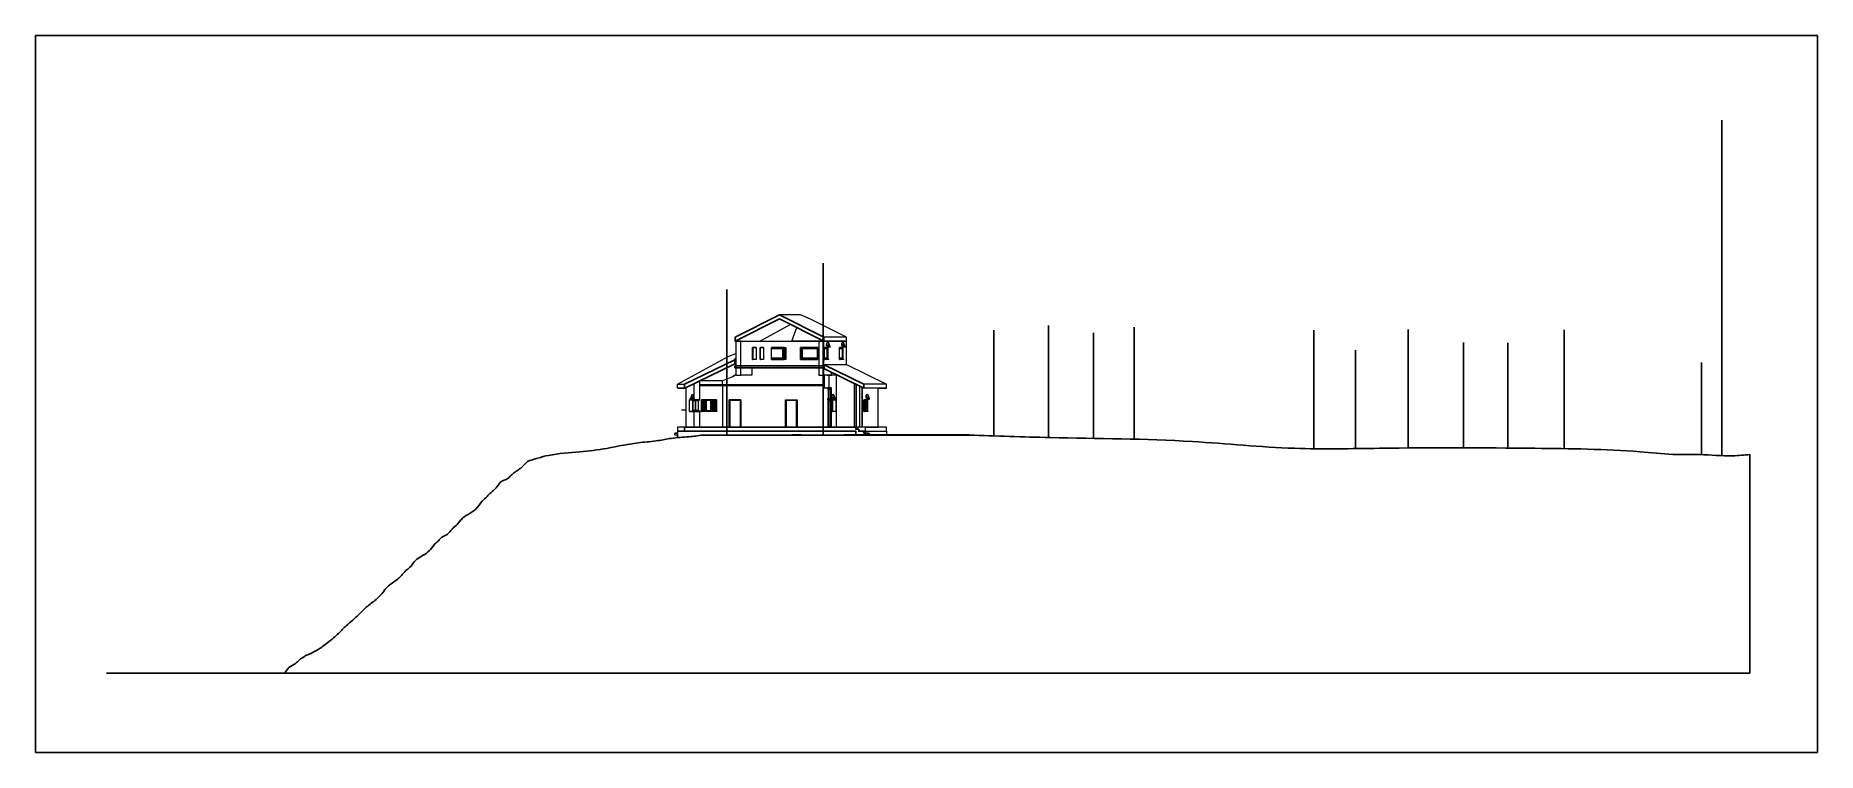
# Model space of a CAD drawing. Header units: millimetres. Extents: x -13591 to 121092, y -6034 to 48167.
import ezdxf

# ---------------------------------------------------------------- set-up
doc = ezdxf.new("R2010")
doc.units = ezdxf.units.MM
for name, color, linetype in [('ground', 7, 'Continuous'), ('shikarkhana', 7, 'Continuous'), ('tree', 9, 'Continuous')]:
    doc.layers.add(name, color=color, linetype=linetype)

msp = doc.modelspace()

# ---------------------------------------------------------------- hatches: boundary and pattern name
at = {"layer": 'shikarkhana', "true_color": 0xffffff, "transparency": 33554559}
for points in [[(42998, 23681), (43123, 23681), (43123, 24578), (42982, 24578), (42982, 23681)], [(46309, 23720), (46309, 24578), (46261, 24578), (46261, 23731), (46275, 23730), (46275, 23725)], [(47450, 23720), (47450, 24578), (47402, 24578), (47402, 23731), (47416, 23730), (47416, 23725)], [(36492, 20186), (36502, 20186), (36502, 20205), (36492, 20205)], [(37868, 19774), (37868, 20633), (37841, 20633), (37841, 19786), (37849, 19784), (37849, 19779)], [(49290, 19774), (49290, 20633), (49242, 20633), (49242, 19786), (49256, 19784), (49256, 19779)], [(43205, 18552), (43644, 18552), (43642, 18560), (43205, 18560)], [(43930, 18552), (43932, 18552), (43930, 18560), (43644, 18560), (43644, 18552), (43803, 18552)]]:
    msp.add_hatch(color=7, dxfattribs=at).paths.add_polyline_path(points)
h = msp.add_hatch(color=7, dxfattribs=at)
h.paths.add_polyline_path([(36556, 19735), (36663, 19735), (36663, 19769), (36577, 19779), (36577, 19784), (36560, 19786), (36556, 19797), (36483, 19797), (36483, 19809), (36461, 19809), (36461, 19735)], flags=0)
h.paths.add_polyline_path([(36483, 20574), (36483, 20593), (36560, 20593), (36556, 20633), (36461, 20633), (36461, 20574)], flags=0)
h = msp.add_hatch(color=7, dxfattribs=at)
h.paths.add_polyline_path([(46270, 20623), (46442, 20623), (46442, 20656), (46369, 20667), (46369, 20672), (46354, 20673), (46354, 20685), (46288, 20685), (46288, 20697), (46270, 20697)], flags=0)
h.paths.add_polyline_path([(46288, 21461), (46288, 21481), (46354, 21481), (46354, 21521), (46270, 21521), (46270, 21461)], flags=0)
h = msp.add_hatch(color=7, dxfattribs=at)
h.paths.add_polyline_path([(46360, 20675), (46365, 20686), (46365, 20707), (46360, 20725), (46342, 20725), (46342, 20715), (46318, 20715), (46318, 20725), (46303, 20725), (46288, 20715), (46288, 20685), (46354, 20685)], flags=0)
h.paths.add_polyline_path([(46303, 21442), (46318, 21442), (46318, 21452), (46342, 21452), (46342, 21442), (46360, 21442), (46365, 21459), (46365, 21480), (46360, 21491), (46354, 21481), (46288, 21481), (46288, 21452)], flags=0)

# ---------------------------------------------------------------- linework, layer by layer
msp.add_lwpolyline([(-13591, -6034), (121092, -6034), (121092, 48167), (-13591, 48167)], close=True)
at = {"layer": 'ground'}
for p, q in [((36806, 17960), (43410, 17965)), ((54078, 17960), (56958, 17962)), ((115996, 16484), (115996, -38)), ((110177, -38), (-8234, -38)), ((115996, -38), (-8234, -38))]:
    msp.add_line(p, q, dxfattribs=at)
msp.add_lwpolyline([(51990, 17960), (52294, 17960), (52745, 17960), (54078, 17960)], dxfattribs=at)
for points in [[(36806, 17960), (35801, 17832), (34443, 17711), (33473, 17542), (32121, 17395), (29576, 16957), (27546, 16684), (25179, 16424), (23580, 15962)], [(56958, 17962), (63095, 17772), (73862, 17473), (81570, 16962), (88002, 16962), (99744, 16962), (107688, 16701), (110177, 16484)], [(110177, 16484), (112205, 16484), (114695, 16396), (115996, 16484)], [(5252, -38), (5561, 388), (6044, 696), (6353, 962), (7073, 1399), (7768, 1741), (8086, 1962), (8920, 2620), (9301, 2962), (9882, 3538), (10380, 3962), (11014, 4572), (11429, 4962), (12138, 5527), (12566, 5962), (13085, 6562), (13635, 6962), (14061, 7341), (14395, 7708), (14704, 7962), (15013, 8375), (15464, 8726), (15843, 8962), (16262, 9308), (16683, 9818), (16857, 9962), (17113, 10239), (17525, 10454), (17883, 10856), (18000, 10962), (18358, 11295), (18563, 11554), (19102, 11962), (19686, 12362), (20170, 12962), (20529, 13311), (20816, 13604), (21212, 13962), (21526, 14369), (22117, 14696), (22403, 14962), (23077, 15468), (23580, 15962)]]:
    msp.add_spline(points, degree=3, dxfattribs=at)
msp.add_open_spline([(43410, 17965), (44004, 17985), (45194, 17931), (46427, 17965), (47523, 17967), (50668, 17967), (53813, 17967), (56958, 17967)], degree=3, knots=[20033.1403092, 20033.1403092, 20033.1403092, 20033.1403092, 21986.6802768, 24062.1116459, 24062.1116459, 24062.1116459, 24063.1116459, 24063.1116459, 24063.1116459, 24063.1116459], dxfattribs=at)
at = {"layer": 'shikarkhana', "color": 7, "lineweight": 9}
for p, q in [((35463, 18552), (34930, 18552)), ((34930, 18552), (34930, 18256)), ((34930, 18256), (35463, 18256)), ((35463, 18256), (34930, 18256)), ((34930, 18256), (34930, 17960))]:
    msp.add_line(p, q, dxfattribs=at)
at = {"layer": 'shikarkhana'}
for p, q in [((34930, 17960), (34930, 17770)), ((43410, 17965), (36806, 17965)), ((36806, 17960), (52142, 17960))]:
    msp.add_line(p, q, dxfattribs=at)
at = {"layer": 'shikarkhana', "color": 7, "lineweight": 25}
for points in [[(42642, 26752), (46001, 25061), (46001, 25361), (42642, 27052), (39283, 25361), (39283, 25061)], [(35484, 21511), (39272, 23336), (39272, 23644), (35463, 21809), (35463, 21511)], [(39272, 23039), (46008, 23039), (46008, 23187), (39272, 23187)], [(46001, 22990), (49018, 21511), (49018, 21809), (46022, 23278), (46022, 22990)], [(49018, 18108), (49018, 18256), (48635, 18256), (48635, 18404), (48414, 18404), (48414, 18552), (35463, 18552), (35463, 18256), (48414, 18256), (48414, 18108), (48414, 17960), (49324, 17960), (49324, 18108)]]:
    msp.add_lwpolyline(points, close=True, dxfattribs=at)
at = {"layer": 'shikarkhana', "color": 7, "lineweight": 9}
for points in [[(47697, 25361), (44972, 26718), (44220, 27052), (42642, 27052)], [(43473, 26334), (41175, 25061), (43570, 25061), (43938, 26100)], [(39283, 25061), (41175, 25061)], [(39334, 24667), (39309, 24637), (39309, 24637), (39317, 24637), (39334, 24637), (39324, 24637), (39311, 24637)], [(39315, 24637), (39329, 24637), (39334, 24637), (39324, 24637), (39314, 24637)], [(40864, 24578), (40626, 24578), (40595, 24578)], [(40595, 24519), (40614, 24519), (40614, 23755), (40595, 23755)], [(40614, 23755), (40597, 23755), (40597, 24519), (40614, 24519)], [(40864, 23681), (40626, 23681), (40626, 24578)], [(41101, 25061), (41211, 25061), (43059, 25061)], [(41435, 24578), (41196, 24578), (41166, 24578)], [(41166, 24519), (41185, 24519), (41185, 23755), (41166, 23755)], [(41185, 23755), (41167, 23755), (41167, 24519), (41185, 24519)], [(42982, 24578), (42030, 24578)], [(42934, 24519), (42924, 24519), (42030, 24519), (42934, 24519), (42934, 23755), (42030, 23755), (42924, 23755)], [(42030, 23772), (42916, 23772), (42899, 23782), (42030, 23782), (42891, 23782), (42899, 23782), (42899, 24499), (42916, 24509), (42916, 23772)], [(42030, 24509), (42916, 24509)], [(42891, 24499), (42030, 24499), (42899, 24499), (42891, 24499), (42891, 23782)], [(42934, 23755), (42924, 23755), (42924, 24519)], [(43123, 23681), (42982, 23681), (42982, 24578), (43123, 24578)], [(43570, 25061), (46001, 25061), (47693, 25061), (47697, 25061), (47697, 25361), (46001, 25361)], [(47699, 23278), (47699, 25061), (47587, 25061), (46001, 25061), (43651, 25061)], [(44224, 23681), (44273, 23681), (44273, 24578), (44224, 24578)], [(45538, 24578), (44273, 24578)], [(45529, 24519), (44335, 24519), (44335, 23755), (45529, 23755)], [(45523, 24509), (44344, 24509), (44344, 23772), (44357, 23782), (44357, 24499), (44344, 24509)], [(45523, 23772), (45523, 24509), (45516, 24499), (45516, 23782), (44360, 23782), (44360, 24499), (45516, 24499), (44357, 24499)], [(46040, 23731), (46261, 23731), (46275, 23730), (46275, 23725), (46345, 23714), (46345, 23681), (46309, 23681), (46040, 23681), (46040, 24578), (46309, 24578)], [(46261, 24578), (46040, 24578)], [(46260, 23733), (46255, 23733), (46040, 23733), (46260, 23733), (46264, 23744), (46264, 24538), (46040, 24538)], [(46040, 24516), (46260, 24516), (46250, 24499), (46040, 24499), (46233, 24499), (46233, 23782), (46250, 23782), (46250, 24499), (46233, 24499)], [(46187, 24811), (46184, 24815), (46181, 24811), (46178, 24799), (46176, 24782), (46176, 24763), (46178, 24746), (46181, 24734), (46184, 24730), (46200, 24730), (46204, 24736), (46207, 24751), (46208, 24773)], [(46200, 24815), (46184, 24815)], [(46187, 24734), (46184, 24730)], [(46203, 24811), (46200, 24815), (46196, 24811), (46193, 24799), (46192, 24782), (46192, 24763), (46193, 24746), (46196, 24734), (46200, 24730)], [(46192, 24786), (46192, 24780)], [(46200, 24800), (46200, 24773)], [(46200, 24800), (46200, 24800), (46203, 24800), (46212, 24800), (46218, 24800)], [(46373, 24841), (46373, 24878), (46367, 24910), (46349, 24938), (46323, 24957), (46292, 24965), (46288, 24965), (46256, 24958), (46229, 24941), (46210, 24914), (46203, 24882), (46203, 24878), (46203, 24783)], [(46215, 24783), (46215, 24878), (46221, 24907), (46238, 24932), (46264, 24948), (46288, 24952), (46317, 24946), (46341, 24928), (46356, 24902), (46360, 24878), (46360, 24841)], [(46218, 24773), (46218, 24800)], [(46294, 24704), (46238, 24637), (46239, 24637), (46247, 24637), (46265, 24637), (46291, 24637), (46323, 24637), (46359, 24637), (46396, 24637), (46430, 24637), (46459, 24637), (46480, 24637), (46493, 24637), (46495, 24637), (46495, 24637), (46487, 24637)], [(46245, 24637), (46259, 24637), (46283, 24637), (46315, 24637), (46304, 24637), (46275, 24637), (46253, 24637), (46241, 24637)], [(46486, 24637), (46469, 24637), (46442, 24637), (46421, 24637), (46428, 24637), (46459, 24637), (46480, 24637), (46487, 24637), (46475, 24637), (46451, 24637), (46418, 24637), (46381, 24637), (46342, 24637), (46305, 24637), (46275, 24637), (46254, 24637), (46243, 24637)], [(46260, 24549), (46264, 24538)], [(46260, 23765), (46260, 24516)], [(46309, 23720), (46309, 24578), (46261, 24578), (46261, 24547)], [(46428, 24704), (46419, 24704), (46401, 24704), (46379, 24704), (46354, 24704), (46379, 24704), (46401, 24704), (46419, 24704), (46428, 24704), (46438, 24704), (46439, 24704), (46437, 24704), (46427, 24704), (46407, 24704), (46380, 24704), (46352, 24704), (46326, 24704), (46306, 24704), (46296, 24704), (46295, 24704), (46296, 24704), (46305, 24704), (46314, 24704), (46332, 24704), (46353, 24704), (46332, 24704), (46314, 24704), (46305, 24704)], [(46429, 24704), (46429, 24736), (46429, 24753), (46428, 24768), (46416, 24793), (46394, 24810), (46367, 24816), (46353, 24815), (46328, 24802), (46310, 24781), (46304, 24753), (46304, 24736), (46304, 24704)], [(46423, 24637), (46406, 24615), (46381, 24603), (46367, 24601), (46340, 24608), (46318, 24625), (46312, 24637)], [(46357, 24841), (46357, 24816)], [(46373, 24816), (46364, 24816), (46358, 24816), (46357, 24816), (46360, 24816), (46370, 24816), (46376, 24816), (46376, 24816), (46376, 24841)], [(46376, 24841), (46370, 24841), (46360, 24841), (46358, 24841), (46358, 24841)], [(46495, 24637), (46439, 24704)], [(47181, 23731), (47402, 23731), (47416, 23730), (47416, 23725), (47487, 23714), (47487, 23681), (47450, 23681), (47181, 23681), (47181, 24578), (47450, 24578)], [(47402, 24578), (47181, 24578)], [(47402, 23733), (47396, 23733), (47181, 23733), (47402, 23733), (47405, 23744), (47405, 24538), (47181, 24538)], [(47181, 24516), (47401, 24516), (47392, 24499), (47181, 24499), (47375, 24499), (47375, 23782), (47392, 23782), (47392, 24499), (47375, 24499)], [(47329, 24811), (47326, 24815), (47322, 24811), (47319, 24799), (47317, 24782), (47317, 24763), (47319, 24746), (47322, 24734), (47326, 24730), (47341, 24730), (47345, 24736), (47349, 24751), (47350, 24773)], [(47341, 24815), (47326, 24815)], [(47329, 24734), (47326, 24730)], [(47344, 24811), (47341, 24815), (47338, 24811), (47335, 24799), (47333, 24782), (47333, 24763), (47335, 24746), (47338, 24734), (47341, 24730)], [(47333, 24786), (47334, 24780)], [(47341, 24800), (47341, 24773)], [(47341, 24800), (47341, 24800), (47344, 24800), (47353, 24800), (47359, 24800)], [(47514, 24841), (47514, 24878), (47508, 24910), (47491, 24938), (47465, 24957), (47433, 24965), (47429, 24965), (47397, 24958), (47370, 24941), (47352, 24914), (47344, 24882), (47344, 24878), (47344, 24783)], [(47356, 24783), (47356, 24878), (47362, 24907), (47380, 24932), (47405, 24948), (47429, 24952), (47458, 24946), (47482, 24928), (47498, 24902), (47502, 24878), (47502, 24841)], [(47359, 24773), (47359, 24800)], [(47436, 24704), (47380, 24637), (47380, 24637), (47388, 24637), (47406, 24637), (47432, 24637), (47465, 24637), (47500, 24637), (47537, 24637), (47571, 24637), (47600, 24637), (47621, 24637), (47634, 24637), (47636, 24637), (47636, 24637), (47628, 24637), (47610, 24637), (47584, 24637), (47563, 24637), (47569, 24637), (47600, 24637), (47621, 24637), (47632, 24637)], [(47426, 24637), (47456, 24637), (47445, 24637), (47416, 24637), (47395, 24637), (47382, 24637)], [(47559, 24637), (47522, 24637), (47483, 24637), (47447, 24637), (47416, 24637), (47395, 24637), (47385, 24637)], [(47386, 24637), (47400, 24637), (47424, 24637)], [(47401, 23765), (47401, 24516)], [(47450, 23720), (47450, 24578), (47402, 24578), (47402, 24547)], [(47402, 24549), (47405, 24538)], [(47571, 24704), (47571, 24736), (47571, 24753), (47569, 24768), (47557, 24793), (47535, 24810), (47508, 24816), (47494, 24815), (47469, 24802), (47452, 24781), (47445, 24753), (47445, 24736), (47445, 24704)], [(47493, 24704), (47473, 24704), (47456, 24704), (47447, 24704)], [(47564, 24637), (47547, 24615), (47522, 24603), (47508, 24601), (47481, 24608), (47459, 24625), (47453, 24637)], [(47569, 24704), (47560, 24704), (47569, 24704), (47579, 24704), (47580, 24704), (47579, 24704), (47568, 24704), (47548, 24704), (47522, 24704), (47494, 24704)], [(47499, 24841), (47499, 24816)], [(47514, 24816), (47505, 24816), (47499, 24816), (47499, 24816), (47502, 24816), (47511, 24816), (47517, 24816), (47517, 24816), (47517, 24841)], [(47517, 24841), (47511, 24841), (47502, 24841), (47499, 24841), (47499, 24841)], [(47630, 24637), (47616, 24637), (47592, 24637), (47560, 24637)], [(47636, 24637), (47580, 24704)], [(34930, 21809), (38811, 23917), (39334, 24135)], [(39272, 23644), (39334, 23770)], [(39334, 23463), (39272, 23336)], [(45618, 23039), (40536, 23039), (40536, 22497), (39716, 22497)], [(40595, 23681), (40626, 23681)], [(41166, 23681), (41196, 23681)], [(42030, 23681), (42982, 23681)], [(44273, 23681), (45538, 23681)], [(44344, 23772), (45523, 23772), (45516, 23782), (44357, 23782)], [(46008, 23187), (46022, 23187)], [(46022, 23039), (46008, 23039)], [(47698, 23290), (47718, 23278), (46022, 23278)], [(46233, 23782), (46040, 23782), (46250, 23782), (46260, 23765), (46040, 23765)], [(46264, 23744), (46040, 23744)], [(46275, 23730), (46040, 23730)], [(46275, 23725), (46040, 23725)], [(46040, 23681), (46076, 23681), (46076, 23714), (46040, 23720)], [(46345, 23714), (46076, 23714)], [(46345, 23681), (46076, 23681)], [(47375, 23782), (47181, 23782), (47392, 23782), (47401, 23765), (47181, 23765)], [(47405, 23744), (47181, 23744)], [(47416, 23730), (47181, 23730)], [(47416, 23725), (47181, 23725)], [(47181, 23681), (47217, 23681), (47217, 23714), (47181, 23720)], [(47487, 23714), (47217, 23714)], [(47487, 23681), (47217, 23681)], [(47699, 23290), (50733, 21809)], [(35463, 21511), (34930, 21511), (34930, 21809), (35463, 21809)], [(38328, 21764), (38328, 22063), (36630, 22063)], [(39334, 22527), (39075, 22375), (38328, 22063)], [(38328, 21708), (38328, 18552), (38843, 18552), (38843, 20633), (39722, 20633), (39722, 18552), (43091, 18552), (43091, 20633), (43971, 20633), (43971, 18552), (46186, 18552), (46289, 18552)], [(39075, 22375), (39334, 22541)], [(46001, 22497), (46022, 22497)], [(46218, 22497), (46567, 22497), (46567, 22713)], [(46379, 18606), (46529, 18606), (46553, 18598), (46558, 18598), (46587, 18590), (46587, 18552), (46954, 18552), (46954, 22497), (46404, 22497)], [(48282, 21805), (48282, 18552), (48414, 18552), (48423, 18552)], [(49123, 18552), (49123, 18256), (49062, 18256), (49123, 18256), (50733, 18256), (50733, 18552), (49123, 18552), (48543, 18552), (48456, 18552), (48427, 18552), (48427, 21801)], [(48456, 18552), (48456, 21786)], [(48856, 21591), (48856, 18552), (48711, 18552), (48711, 21661)], [(50728, 21511), (50733, 21511), (50733, 21809), (49018, 21809)], [(34947, 21511), (35552, 21511)], [(35561, 21511), (35552, 21511), (35561, 21516)], [(35561, 21548), (35561, 18552)], [(36050, 20633), (35846, 20633)], [(36170, 19735), (35846, 19735), (35846, 20633), (36170, 20633)], [(35920, 20759), (35863, 20692), (35868, 20692), (35883, 20692)], [(36044, 20692), (36075, 20692), (36099, 20692), (36115, 20692), (36120, 20692), (36120, 20692), (36115, 20692), (36101, 20692), (36077, 20692), (36047, 20692), (36012, 20692), (35975, 20692), (35940, 20692), (35909, 20692), (35885, 20692), (35869, 20692), (35863, 20692)], [(35937, 20692), (35907, 20692), (35885, 20692), (35872, 20692), (35868, 20692)], [(35868, 20692), (35876, 20692), (35895, 20692), (35923, 20692), (35938, 20692)], [(36116, 20692), (36108, 20692), (36089, 20692), (36060, 20692), (36025, 20692), (35986, 20692), (35948, 20692), (35914, 20692), (35888, 20692)], [(36055, 20759), (36055, 20791), (36055, 20808), (36053, 20822), (36041, 20847), (36019, 20865), (35992, 20871), (35978, 20869), (35953, 20857), (35935, 20835), (35929, 20808), (35929, 20791), (35929, 20759)], [(36053, 20759), (36044, 20759), (36026, 20759), (36004, 20759), (35979, 20759), (35957, 20759), (35940, 20759), (35930, 20759)], [(36048, 20692), (36031, 20670), (36006, 20658), (35992, 20656), (35965, 20662), (35943, 20680), (35937, 20692)], [(35982, 20896), (35982, 20871)], [(36000, 20896), (36001, 20896), (36000, 20896), (35992, 20896), (35984, 20896), (35983, 20896), (35983, 20896)], [(36133, 20838), (36133, 20932), (36127, 20965), (36113, 20992), (36090, 21011), (36063, 21019), (36059, 21019), (36032, 21013), (36009, 20996), (35992, 20969), (35986, 20937), (35986, 20932), (35986, 20896)], [(35998, 20896), (35998, 20932), (36003, 20962), (36017, 20987), (36038, 21002), (36059, 21007), (36083, 21001), (36103, 20984), (36116, 20958), (36120, 20932), (36120, 20838)], [(36001, 20871), (36001, 20896)], [(36043, 20692), (36069, 20692), (36096, 20692), (36112, 20692), (36116, 20692)], [(36461, 20633), (36050, 20633), (36050, 19735), (36461, 19735)], [(36120, 20692), (36064, 20759)], [(36097, 20564), (36097, 20574), (36082, 20574)], [(36278, 20564), (36102, 20564)], [(36120, 20860), (36116, 20854), (36111, 20837), (36111, 20818), (36116, 20801), (36124, 20789), (36134, 20785)], [(36117, 20854), (36117, 20827)], [(36118, 20854), (36118, 20854), (36119, 20854), (36127, 20854), (36135, 20854), (36135, 20854), (36134, 20854)], [(36147, 20870), (36134, 20870), (36146, 20864), (36154, 20849), (36157, 20827), (36154, 20806), (36146, 20791), (36134, 20785), (36147, 20785), (36140, 20788)], [(36136, 20827), (36136, 20854)], [(36140, 20867), (36147, 20870), (36159, 20864), (36168, 20849), (36171, 20827), (36168, 20806), (36159, 20791), (36147, 20785)], [(36461, 19809), (36461, 19735), (36663, 19735), (36663, 19769), (36577, 19779), (36577, 19784), (36560, 19786), (36560, 19797), (36483, 19797), (36483, 19809), (36461, 19809), (36309, 19809), (36309, 20574), (36461, 20574)], [(36309, 19809), (36324, 19809), (36324, 20574), (36309, 20574)], [(37841, 20633), (36749, 20633)], [(37088, 19798), (36761, 19798), (36749, 19788), (36749, 20603)], [(36761, 19798), (36761, 20593), (36749, 20603), (37093, 20603)], [(37091, 20603), (36749, 20603)], [(37088, 20593), (37094, 20603), (37094, 19788), (37088, 19798), (37088, 20593), (36761, 20593)], [(37043, 19837), (36790, 19837), (37052, 19837), (37070, 19820), (36779, 19820), (36779, 20571), (37070, 20571), (37070, 19820)], [(37070, 20571), (37052, 20554), (36790, 20554), (36895, 20554), (36790, 20554), (36779, 20571)], [(36779, 19820), (36790, 19837), (36895, 19837), (36790, 19837), (36790, 20554), (37043, 20554), (37043, 19837), (37052, 19837), (37052, 20554), (37043, 20554)], [(36899, 20554), (36899, 20205), (36790, 20205), (36895, 20205), (36895, 20554)], [(36895, 20205), (36899, 20205)], [(37022, 20205), (37022, 20554), (36915, 20554), (37030, 20554), (37022, 20554)], [(37043, 20205), (36916, 20205), (36916, 20554)], [(36916, 20205), (37042, 20205)], [(37030, 20205), (37030, 20554)], [(37038, 20554), (37038, 20205)], [(37447, 19797), (37115, 19797), (37115, 20593), (37447, 20593), (37425, 20593), (37425, 19797), (37115, 19797)], [(37425, 20593), (37115, 20593)], [(37447, 20593), (37447, 19797), (37425, 19797)], [(37816, 20603), (37472, 20603), (37472, 19788)], [(37472, 20603), (37475, 20603), (37487, 20593)], [(37814, 20593), (37814, 19798), (37820, 19788), (37475, 19788), (37472, 19788), (37816, 19788)], [(37814, 19798), (37487, 19798), (37475, 19788), (37475, 20603), (37820, 20603)], [(37487, 19798), (37487, 20593), (37814, 20593), (37820, 20603), (37820, 19788)], [(37769, 20554), (37769, 19837), (37778, 19837), (37778, 20554), (37796, 20571), (37505, 20571), (37505, 19820), (37516, 19837), (37516, 20554), (37505, 20571)], [(37769, 19837), (37516, 19837), (37621, 19837), (37516, 19837), (37778, 19837), (37796, 19820), (37796, 20571)], [(37625, 20554), (37625, 20205), (37516, 20205), (37621, 20205), (37621, 20554)], [(37621, 20205), (37625, 20205)], [(37769, 20205), (37642, 20205), (37642, 20554)], [(37642, 20205), (37768, 20205)], [(37748, 20205), (37748, 20554)], [(37756, 20205), (37756, 20554)], [(37764, 20554), (37764, 20205)], [(37868, 20633), (37868, 19774)], [(39684, 20593), (38957, 20593), (38882, 20593), (39684, 20593), (39684, 18552), (39722, 18552), (39722, 20633), (38843, 20633), (38843, 18552), (38882, 18552), (38957, 18552), (38986, 18552), (38986, 18560)], [(38882, 18552), (38882, 20593)], [(38884, 20591), (38891, 20591), (39684, 20591)], [(43205, 18560), (43205, 18552), (43130, 18552), (43091, 18552), (43091, 20633), (43971, 20633), (43971, 18552), (43932, 18552), (43932, 20593), (43205, 20593), (43130, 20593), (43932, 20593)], [(43130, 18552), (43130, 20593)], [(43132, 20591), (43140, 20591), (43932, 20591)], [(46360, 21491), (46354, 21491), (46354, 21481), (46288, 21481), (46288, 21452), (46303, 21442), (46318, 21442), (46318, 21452), (46342, 21452), (46342, 21442), (46360, 21442), (46365, 21459), (46365, 21480), (46360, 21491), (46489, 21491), (46492, 21480), (46492, 20686), (46489, 20675), (46360, 20675)], [(46379, 20563), (46379, 20633), (46289, 20633), (46289, 20585), (46337, 20585), (46337, 20563), (46379, 20563), (46515, 20563), (46515, 18606), (46529, 18606), (46529, 20623)], [(46475, 18609), (46336, 18609), (46336, 20582), (46294, 20582)], [(46334, 18609), (46336, 18609), (46336, 20582), (46334, 20582)], [(46537, 21521), (46487, 21521), (46354, 21521)], [(46354, 20673), (46489, 20673), (46504, 20672), (46504, 20667), (46574, 20656), (46574, 20623), (46442, 20623)], [(46365, 21459), (46488, 21459), (46479, 21442), (46360, 21442)], [(46360, 20725), (46479, 20725), (46488, 20707), (46365, 20707)], [(46492, 21480), (46365, 21480)], [(46492, 20686), (46365, 20686)], [(46504, 20672), (46369, 20672)], [(46504, 20667), (46369, 20667)], [(46404, 21521), (46537, 21521), (46537, 20662)], [(46574, 20656), (46442, 20656)], [(46487, 18606), (46475, 18606), (46475, 20563), (46515, 20563)], [(46488, 20707), (46488, 21459)], [(46489, 21521), (46489, 21490)], [(46553, 20623), (46553, 18598)], [(46586, 20866), (46583, 20870), (46579, 20866), (46576, 20854), (46575, 20837), (46575, 20818), (46576, 20801), (46579, 20789), (46583, 20785), (46599, 20785), (46603, 20791), (46606, 20806), (46607, 20827)], [(46599, 20870), (46583, 20870)], [(46586, 20789), (46583, 20785)], [(46602, 20865), (46599, 20870), (46595, 20866), (46592, 20854), (46590, 20837), (46590, 20818), (46592, 20801), (46595, 20789), (46599, 20785)], [(46591, 20841), (46591, 20834)], [(46599, 20854), (46599, 20827)], [(46599, 20854), (46599, 20854), (46602, 20854), (46610, 20854), (46616, 20854)], [(46772, 20896), (46772, 20932), (46766, 20965), (46748, 20992), (46722, 21011), (46691, 21019), (46687, 21019), (46655, 21013), (46628, 20995), (46609, 20969), (46601, 20937), (46601, 20932), (46601, 20838)], [(46614, 20838), (46614, 20932), (46620, 20962), (46637, 20987), (46662, 21003), (46687, 21007), (46716, 21001), (46740, 20983), (46755, 20957), (46759, 20932), (46759, 20896)], [(46617, 20827), (46617, 20854)], [(46638, 20574), (46621, 20574), (46638, 20574), (46638, 19809), (46619, 19809)], [(46629, 19827), (46619, 19827), (46629, 19827), (46629, 20564), (46621, 20564), (46629, 20564)], [(46620, 20564), (46620, 20574)], [(46888, 20633), (46649, 20633), (46621, 20633)], [(46693, 20759), (46637, 20692), (46638, 20692), (46646, 20692), (46664, 20692), (46690, 20692), (46722, 20692), (46758, 20692), (46794, 20692), (46828, 20692), (46857, 20692), (46879, 20692), (46891, 20692), (46894, 20692), (46894, 20692), (46885, 20692), (46867, 20692), (46841, 20692), (46820, 20692), (46827, 20692), (46857, 20692), (46879, 20692), (46889, 20692)], [(46644, 20692), (46657, 20692), (46682, 20692), (46714, 20692), (46703, 20692), (46674, 20692), (46652, 20692), (46640, 20692)], [(46887, 20692), (46874, 20692), (46849, 20692), (46817, 20692), (46779, 20692), (46741, 20692), (46704, 20692), (46674, 20692), (46652, 20692), (46642, 20692)], [(46888, 19735), (46649, 19735), (46649, 20633)], [(46827, 20759), (46817, 20759), (46800, 20759), (46777, 20759), (46755, 20759), (46777, 20759), (46800, 20759), (46817, 20759), (46827, 20759), (46836, 20759), (46838, 20759), (46836, 20759), (46825, 20759), (46805, 20759), (46779, 20759), (46751, 20759), (46725, 20759), (46705, 20759), (46695, 20759), (46693, 20759), (46695, 20759), (46704, 20759), (46713, 20759), (46730, 20759), (46753, 20759), (46730, 20759), (46713, 20759), (46704, 20759)], [(46828, 20759), (46828, 20791), (46828, 20808), (46827, 20822), (46814, 20847), (46793, 20865), (46766, 20871), (46752, 20869), (46726, 20857), (46709, 20835), (46703, 20808), (46703, 20791), (46703, 20759)], [(46822, 20692), (46805, 20670), (46780, 20658), (46766, 20656), (46738, 20662), (46717, 20680), (46711, 20692)], [(46756, 20896), (46756, 20871)], [(46772, 20871), (46763, 20871), (46756, 20871), (46756, 20871), (46759, 20871), (46769, 20871), (46775, 20871), (46775, 20871), (46775, 20896)], [(46775, 20896), (46769, 20896), (46759, 20896), (46756, 20896), (46756, 20896)], [(46894, 20692), (46838, 20759)], [(49171, 18552), (50108, 18552), (50108, 21511), (50728, 21511), (49018, 21511)], [(49021, 19786), (49242, 19786), (49256, 19784), (49256, 19779), (49326, 19769), (49326, 19735), (49290, 19735), (49021, 19735), (49021, 20633), (49290, 20633), (49242, 20633), (49242, 20602)], [(49242, 20633), (49021, 20633)], [(49067, 19788), (49061, 19788), (49021, 19788), (49067, 19788), (49070, 19798), (49070, 20593), (49021, 20593)], [(49021, 20571), (49066, 20571), (49057, 20554), (49021, 20554), (49040, 20554), (49040, 19837), (49057, 19837), (49057, 20554), (49040, 20554)], [(49034, 20205), (49021, 20205), (49026, 20205)], [(49066, 19820), (49066, 20571)], [(49067, 20603), (49070, 20593)], [(49147, 20593), (49147, 19797), (49107, 19797), (49107, 20593), (49147, 20593), (49070, 20593)], [(49166, 19798), (49159, 19788), (49159, 20603), (49241, 20603), (49236, 20603), (49153, 20603), (49153, 19788)], [(49153, 20603), (49159, 20603), (49166, 20593)], [(49241, 19788), (49236, 19788), (49153, 19788), (49159, 19788), (49241, 19788), (49245, 19798), (49245, 20593)], [(49168, 20866), (49165, 20870), (49162, 20866), (49159, 20854), (49157, 20837), (49157, 20818), (49159, 20801), (49162, 20789), (49165, 20785), (49181, 20785), (49185, 20791), (49188, 20806), (49190, 20827)], [(49181, 20870), (49165, 20870)], [(49168, 20789), (49165, 20785)], [(49245, 19798), (49166, 19798), (49166, 20593), (49245, 20593), (49241, 20603)], [(49214, 20554), (49214, 19837), (49232, 19837), (49232, 20554), (49241, 20571), (49171, 20571), (49171, 19820), (49241, 19820)], [(49214, 19837), (49171, 19837), (49232, 19837), (49241, 19820), (49241, 20571)], [(49173, 20554), (49173, 20205), (49171, 20205)], [(49184, 20865), (49181, 20870), (49177, 20866), (49174, 20854), (49173, 20837), (49173, 20818), (49174, 20801), (49177, 20789), (49181, 20785)], [(49173, 20841), (49173, 20834)], [(49177, 20205), (49177, 20554), (49191, 20554), (49177, 20554), (49177, 20205), (49209, 20205), (49209, 20186), (49177, 20186), (49177, 19837), (49191, 19837)], [(49181, 20854), (49181, 20827)], [(49181, 20854), (49181, 20854), (49184, 20854), (49193, 20854), (49199, 20854)], [(49354, 20896), (49354, 20932), (49348, 20965), (49331, 20992), (49304, 21011), (49273, 21019), (49269, 21019), (49237, 21013), (49210, 20995), (49191, 20969), (49184, 20937), (49184, 20932), (49184, 20838)], [(49191, 20205), (49191, 20554)], [(49193, 20554), (49193, 20205)], [(49196, 20838), (49196, 20932), (49202, 20962), (49219, 20987), (49245, 21003), (49269, 21007), (49298, 21001), (49322, 20983), (49337, 20957), (49342, 20932), (49342, 20896)], [(49196, 20205), (49201, 20205), (49209, 20205)], [(49199, 20827), (49199, 20854)], [(49276, 20759), (49219, 20692), (49220, 20692), (49228, 20692), (49246, 20692), (49272, 20692), (49304, 20692), (49340, 20692), (49377, 20692), (49411, 20692), (49440, 20692), (49461, 20692), (49474, 20692), (49476, 20692), (49476, 20692), (49468, 20692), (49450, 20692), (49424, 20692), (49402, 20692), (49409, 20692), (49439, 20692)], [(49226, 20692), (49240, 20692), (49264, 20692), (49296, 20692), (49285, 20692), (49256, 20692), (49234, 20692), (49222, 20692)], [(49470, 20692), (49456, 20692), (49432, 20692), (49399, 20692), (49362, 20692), (49323, 20692), (49286, 20692), (49256, 20692), (49235, 20692), (49224, 20692)], [(49410, 20759), (49410, 20791), (49410, 20808), (49409, 20822), (49397, 20847), (49375, 20865), (49348, 20871), (49334, 20869), (49309, 20857), (49291, 20835), (49285, 20808), (49285, 20791), (49285, 20759)], [(49409, 20759), (49400, 20759), (49382, 20759), (49360, 20759), (49335, 20759), (49313, 20759), (49296, 20759), (49286, 20759)], [(49290, 20633), (49290, 19774)], [(49404, 20692), (49387, 20670), (49362, 20658), (49348, 20656), (49321, 20662), (49299, 20680), (49293, 20692)], [(49338, 20896), (49338, 20871)], [(49354, 20871), (49345, 20871), (49339, 20871), (49338, 20871), (49342, 20871), (49351, 20871), (49357, 20871), (49357, 20871), (49357, 20896)], [(49357, 20896), (49351, 20896), (49342, 20896), (49339, 20896), (49339, 20896)], [(49476, 20692), (49420, 20759)], [(49440, 20692), (49461, 20692), (49471, 20692)], [(35241, 19872), (35374, 19866), (35548, 19868), (35561, 19870)], [(35561, 19642), (35560, 19648), (35561, 19652)], [(35846, 19735), (36050, 19735)], [(36082, 19809), (36097, 19809), (36097, 19827)], [(36279, 19827), (36102, 19827)], [(37093, 19788), (36749, 19788)], [(36749, 19788), (37091, 19788)], [(36749, 19786), (37841, 19786)], [(37849, 19784), (36749, 19784)], [(37849, 19779), (36749, 19779)], [(36749, 19735), (36769, 19735), (36769, 19769), (36749, 19774)], [(37889, 19769), (36769, 19769)], [(37889, 19735), (36769, 19735)], [(36895, 19837), (36895, 20186), (36790, 20186), (36899, 20186), (36899, 19837)], [(36895, 20186), (36899, 20186)], [(37030, 19837), (36915, 19837), (37022, 19837)], [(36916, 19837), (36916, 20186), (37043, 20186)], [(37042, 20186), (36916, 20186)], [(37030, 20186), (37030, 19837), (37022, 19837), (37022, 20186)], [(37038, 20186), (37038, 19837)], [(37505, 19820), (37796, 19820)], [(37621, 19837), (37621, 20186), (37516, 20186), (37625, 20186), (37625, 19837)], [(37621, 20186), (37625, 20186)], [(37642, 19837), (37642, 20186), (37769, 20186)], [(37768, 20186), (37642, 20186)], [(37756, 19837), (37642, 19837), (37748, 19837)], [(37756, 20186), (37756, 19837), (37748, 19837), (37748, 20186)], [(37764, 20186), (37764, 19837)], [(46619, 19735), (46649, 19735)], [(46638, 19809), (46620, 19809), (46620, 19827)], [(49026, 20186), (49021, 20186), (49034, 20186)], [(49040, 19837), (49021, 19837), (49057, 19837), (49066, 19820), (49021, 19820)], [(49070, 19798), (49021, 19798)], [(49256, 19784), (49021, 19784)], [(49256, 19779), (49021, 19779)], [(49021, 19735), (49057, 19735), (49057, 19769), (49021, 19774)], [(49326, 19769), (49057, 19769)], [(49326, 19735), (49057, 19735)], [(49147, 19797), (49070, 19797)], [(49171, 20186), (49173, 20186), (49173, 19837)], [(49191, 20186), (49191, 19837), (49177, 19837), (49177, 20186)], [(49193, 20186), (49193, 19837)], [(49209, 20186), (49201, 20186), (49196, 20186)], [(34930, 17960), (34733, 17960), (34733, 18108)], [(34733, 18108), (34930, 18108), (34733, 18108)], [(35451, 18552), (35561, 18552), (36170, 18552)], [(36619, 18552), (38328, 18552)], [(38957, 18256), (37835, 18256), (37807, 18256)], [(39684, 18560), (38891, 18560), (38884, 18560)], [(38957, 18560), (38957, 18552)], [(39606, 18560), (39606, 18552), (39482, 18552), (39401, 18552), (39401, 18560)], [(39482, 18552), (39482, 18560)], [(43932, 18560), (43140, 18560), (43132, 18560)], [(43266, 18552), (43644, 18552)], [(43644, 18560), (43644, 18552), (43803, 18552)], [(46336, 18609), (46294, 18609)], [(46587, 18590), (46434, 18590)], [(46587, 18552), (46434, 18552)], [(46642, 18256), (46543, 18256), (46523, 18256)], [(48314, 17960), (47905, 17960), (46642, 17960), (46543, 17960), (46523, 17960)], [(46954, 18552), (48282, 18552)], [(48543, 18552), (48543, 18404)], [(49018, 18108), (49062, 18108), (49062, 18256), (49018, 18256), (48635, 18256)], [(49123, 18108), (49123, 18256), (50705, 18256), (50733, 18256), (50733, 17960), (50705, 17960), (49416, 17960), (49324, 17960)], [(49324, 18108), (49416, 18108), (49416, 17960)]]:
    msp.add_lwpolyline(points, dxfattribs=at)
at = {"layer": 'shikarkhana', "color": 7, "lineweight": 18}
for points in [[(39716, 22497), (39716, 25061), (39334, 25061), (39334, 22497)], [(45618, 25061), (45618, 22497), (46001, 22497), (46001, 25061)], [(46022, 21764), (36619, 21764), (36619, 21708), (46022, 21708)], [(46404, 21521), (46404, 22497), (46022, 22497), (46022, 21521)], [(36619, 18552), (36619, 19735), (36170, 19735), (36170, 18552)]]:
    msp.add_lwpolyline(points, close=True, dxfattribs=at)
at = {"layer": 'shikarkhana', "color": 7, "lineweight": 9}
for points in [[(40595, 23681), (40595, 24578), (40864, 24578), (40864, 23681)], [(41166, 23681), (41166, 24578), (41435, 24578), (41435, 23681)], [(42030, 24578), (43123, 24578), (43123, 23681), (42030, 23681)], [(44224, 24578), (45538, 24578), (45538, 23681), (44224, 23681)], [(44331, 24519), (45529, 24519), (45529, 23755), (44331, 23755)], [(46040, 24549), (46260, 24549), (46255, 24549)], [(46428, 24736), (46419, 24736), (46401, 24736), (46379, 24736), (46354, 24736), (46332, 24736), (46314, 24736), (46305, 24736), (46304, 24736), (46305, 24736), (46304, 24736), (46305, 24736), (46314, 24736), (46332, 24736), (46354, 24736), (46379, 24736), (46401, 24736), (46419, 24736), (46428, 24736), (46429, 24736), (46428, 24736), (46429, 24736)], [(46321, 24637), (46317, 24637)], [(47181, 24549), (47402, 24549), (47396, 24549)], [(47447, 24704), (47456, 24704), (47473, 24704), (47493, 24704), (47468, 24704), (47448, 24704), (47437, 24704), (47436, 24704), (47437, 24704)], [(47569, 24736), (47560, 24736), (47543, 24736), (47520, 24736), (47495, 24736), (47473, 24736), (47456, 24736), (47447, 24736), (47445, 24736), (47447, 24736), (47445, 24736), (47447, 24736), (47456, 24736), (47473, 24736), (47495, 24736), (47520, 24736), (47543, 24736), (47560, 24736), (47569, 24736), (47571, 24736), (47570, 24736), (47571, 24736)], [(47462, 24637), (47458, 24637)], [(47495, 24704), (47520, 24704), (47543, 24704), (47560, 24704), (47543, 24704), (47520, 24704)], [(48311, 21805), (48282, 21805), (48418, 21805)], [(48886, 21576), (48886, 18552)], [(35932, 20759), (35921, 20759), (35920, 20759), (35921, 20759), (35930, 20759), (35940, 20759), (35957, 20759), (35979, 20759), (36004, 20759), (36026, 20759), (36044, 20759), (36053, 20759), (36063, 20759), (36064, 20759), (36063, 20759), (36052, 20759), (36032, 20759), (36006, 20759), (35977, 20759), (35951, 20759)], [(35940, 20791), (35930, 20791), (35929, 20791), (35931, 20791), (35929, 20791), (35930, 20791), (35940, 20791), (35957, 20791), (35979, 20791), (36004, 20791), (36026, 20791), (36044, 20791), (36053, 20791), (36055, 20791), (36053, 20791), (36054, 20791), (36053, 20791), (36044, 20791), (36026, 20791), (36004, 20791), (35979, 20791), (35957, 20791)], [(35984, 20871), (35982, 20871), (35983, 20871), (35991, 20871), (36000, 20871), (36001, 20871), (36000, 20871), (35992, 20871)], [(36278, 19809), (36082, 19809), (36082, 20574), (36278, 20574)], [(36093, 20564), (36093, 19827), (36277, 19827), (36277, 20564)], [(36461, 20633), (36461, 20574), (36483, 20574), (36483, 20593), (36560, 20593), (36560, 20633)], [(36511, 19797), (36511, 20593), (36483, 20593), (36483, 19797)], [(36492, 20205), (36492, 20186), (36502, 20186), (36502, 20205)], [(37841, 19786), (37849, 19784), (37849, 19779), (37889, 19769), (37889, 19735), (37868, 19735), (36749, 19735), (36749, 20633), (37868, 20633), (37841, 20633)], [(37516, 20554), (37621, 20554)], [(37516, 20554), (37769, 20554), (37778, 20554)], [(37642, 20554), (37756, 20554), (37748, 20554)], [(39682, 20591), (38884, 20591), (38884, 18560), (39682, 18560)], [(43930, 20591), (43132, 20591), (43132, 18560), (43930, 18560)], [(46270, 21521), (46270, 21461), (46288, 21461), (46288, 21481), (46354, 21481), (46354, 21521)], [(46270, 20697), (46270, 20623), (46442, 20623), (46442, 20656), (46369, 20667), (46369, 20672), (46354, 20673), (46354, 20685), (46288, 20685), (46288, 20697)], [(46354, 20675), (46360, 20675), (46365, 20686), (46365, 20707), (46360, 20725), (46342, 20725), (46342, 20715), (46318, 20715), (46318, 20725), (46303, 20725), (46288, 20715), (46288, 20685), (46354, 20685)], [(46289, 20582), (46289, 18609), (46334, 18609), (46334, 20582)], [(46318, 21452), (46318, 20715), (46342, 20715), (46342, 21452)], [(46479, 21442), (46462, 21442), (46462, 20725), (46479, 20725)], [(46619, 20633), (46888, 20633), (46888, 19735), (46619, 19735)], [(46827, 20791), (46817, 20791), (46800, 20791), (46777, 20791), (46753, 20791), (46730, 20791), (46713, 20791), (46704, 20791), (46703, 20791), (46704, 20791), (46703, 20791), (46704, 20791), (46713, 20791), (46730, 20791), (46753, 20791), (46777, 20791), (46800, 20791), (46817, 20791), (46827, 20791), (46828, 20791), (46827, 20791), (46828, 20791)], [(46720, 20692), (46715, 20692)], [(49021, 20603), (49067, 20603), (49061, 20603)], [(49171, 20554), (49214, 20554), (49232, 20554)], [(49419, 20759), (49408, 20759), (49388, 20759), (49362, 20759), (49333, 20759), (49307, 20759), (49288, 20759), (49277, 20759), (49276, 20759), (49277, 20759), (49286, 20759), (49296, 20759), (49313, 20759), (49335, 20759), (49360, 20759), (49382, 20759), (49400, 20759), (49409, 20759), (49419, 20759), (49420, 20759)], [(49409, 20791), (49400, 20791), (49382, 20791), (49360, 20791), (49335, 20791), (49313, 20791), (49296, 20791), (49286, 20791), (49285, 20791), (49286, 20791), (49285, 20791), (49286, 20791), (49296, 20791), (49313, 20791), (49335, 20791), (49360, 20791), (49382, 20791), (49400, 20791), (49409, 20791), (49410, 20791), (49409, 20791), (49410, 20791)], [(49302, 20692), (49298, 20692)], [(46289, 18552), (46434, 18552), (46434, 18590), (46379, 18606), (46289, 18606)]]:
    msp.add_lwpolyline(points, close=True, dxfattribs=at)
at = {"layer": 'shikarkhana', "color": 251, "lineweight": 9, "true_color": 0x696969}
for points in [[(46264, 24494), (46309, 24494)], [(46264, 24272), (46309, 24272)], [(47405, 24494), (47450, 24494)], [(47405, 24272), (47450, 24272)], [(46263, 23829), (46309, 23829)], [(46264, 24050), (46309, 24050)], [(47405, 24050), (47450, 24050)], [(47405, 23829), (47450, 23829)], [(49245, 20549), (49290, 20549)], [(49245, 20327), (49290, 20327)], [(49245, 20105), (49290, 20105)], [(49245, 19883), (49290, 19883)], [(43850, 18552), (43850, 18560)]]:
    msp.add_lwpolyline(points, dxfattribs=at)
at = {"layer": 'shikarkhana', "color": 7, "lineweight": 18}
msp.add_lwpolyline([(36170, 20820), (36170, 20633), (36619, 20633), (36619, 22058), (36170, 21841), (36170, 20835)], dxfattribs=at)
at = {"layer": 'shikarkhana', "color": 252, "lineweight": 9, "true_color": 0x939393}
for points in [[(37841, 20549), (37868, 20549)], [(37841, 20327), (37868, 20327)], [(37841, 20105), (37868, 20105)], [(37841, 19883), (37868, 19883)]]:
    msp.add_lwpolyline(points, dxfattribs=at)
at = {"layer": 'shikarkhana', "color": 8, "lineweight": 9, "true_color": 0x787878}
msp.add_lwpolyline([(46354, 21491), (46354, 21490), (46335, 21481), (46288, 21458)], dxfattribs=at)
at = {"layer": 'shikarkhana', "color": 8, "lineweight": 9, "true_color": 0x757575}
msp.add_lwpolyline([(43339, 18552), (43339, 18560)], dxfattribs=at)
at = {"layer": 'shikarkhana', "color": 7, "lineweight": 35, "true_color": 0xffffff, "transparency": 33554559}
msp.add_solid([(43250, 20591), (43250, 20593), (43222, 20591)], dxfattribs=at)
at = {"layer": 'tree'}
for p, q in [((113865, 16403), (113865, 41762)), ((45952, 17960), (45952, 30960)), ((38664, 17960), (38664, 28960)), ((58842, 17885), (58842, 25885)), ((62969, 17756), (62969, 26256)), ((66363, 17687), (66363, 25687)), ((69461, 17631), (69461, 26131)), ((83034, 16904), (83034, 25904)), ((90169, 16940), (90169, 25940)), ((101958, 16908), (101958, 25908)), ((86191, 16890), (86191, 24390)), ((94336, 16958), (94336, 24958)), ((97707, 16947), (97707, 24947)), ((112339, 16459), (112339, 23459))]:
    msp.add_line(p, q, dxfattribs=at)

doc.saveas('drawing.dxf')
